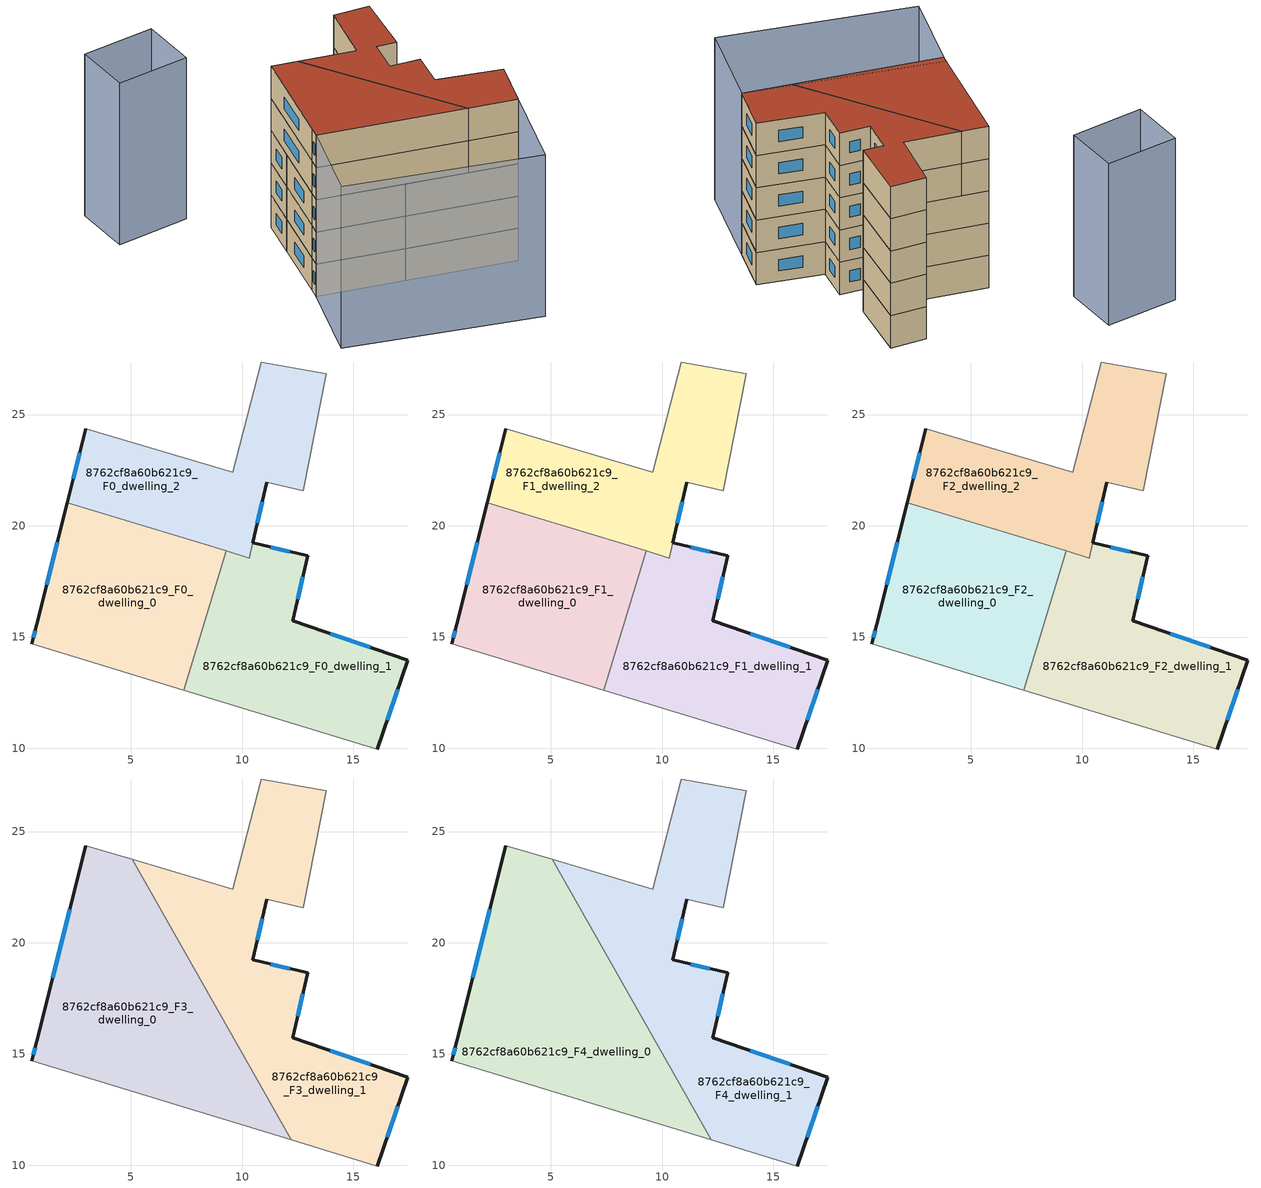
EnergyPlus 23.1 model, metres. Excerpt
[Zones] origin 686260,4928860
8762cf8a60b621c9_F0_dwelling_0
 floor ground (EU_floor_Construction): 9.29,18.87 7.38,12.61 0.55,14.69 0.77,15.58 2.14,21.04 z0
 wall outside (EU_wall_Construction): 2.14,21.04 0.77,15.58 0.55,14.69 z0:3
 wall to 8762cf8a60b621c9_F0_dwelling_1 (EU_wall_Construction): 7.38,12.61 9.29,18.87 z0:3
 wall adiabatic (EU_wall_Construction): 0.55,14.69 7.38,12.61 z0:3
 wall to 8762cf8a60b621c9_F0_dwelling_2 (EU_wall_Construction): 9.29,18.87 2.14,21.04 z0:3
 window (EU_Window_Construction): 0.7,15.29 0.62,14.98 / 1.7,19.26 1.22,17.35 z0.98:2.02
8762cf8a60b621c9_F0_dwelling_1
 floor ground (EU_floor_Construction): 12.95,18.66 12.28,15.74 17.45,13.96 16.07,9.97 7.38,12.61 9.29,18.87 10.33,18.55 10.49,19.23 z0
 wall outside (EU_wall_Construction): 16.07,9.97 17.45,13.96 12.28,15.74 12.95,18.66 10.49,19.23 z0:3
 wall adiabatic (EU_wall_Construction): 7.38,12.61 16.07,9.97 z0:3
 wall to 8762cf8a60b621c9_F0_dwelling_2 (EU_wall_Construction): 10.49,19.23 10.33,18.55 9.29,18.87 z0:3
 window (EU_Window_Construction): 16.52,11.26 17,12.66 / 12.15,18.84 11.29,19.04 / 12.5,16.69 12.73,17.71 / 15.77,14.54 13.96,15.16 z0.98:2.02
8762cf8a60b621c9_F0_dwelling_2
 floor ground (EU_floor_Construction): 13.79,26.84 12.74,21.58 11.12,21.96 10.33,18.55 2.14,21.04 2.98,24.36 9.59,22.41 10.86,27.36 z0
 wall outside (EU_wall_Construction): 2.98,24.36 2.14,21.04 / 10.49,19.23 11.12,21.96 z0:3
 wall adiabatic (EU_wall_Construction): 11.12,21.96 12.74,21.58 13.79,26.84 10.86,27.36 9.59,22.41 2.98,24.36 z0:3
 window (EU_Window_Construction): 2.71,23.28 2.42,22.12 / 10.69,20.12 10.91,21.07 z0.98:2.02
8762cf8a60b621c9_F1_dwelling_0
 floor to 8762cf8a60b621c9_F0_dwelling_0 (EU_floor_Construction): 9.29,18.87 7.38,12.61 0.55,14.69 0.77,15.58 2.14,21.04 z3
 wall outside (EU_wall_Construction): 2.14,21.04 0.77,15.58 0.55,14.69 z3:6
 wall to 8762cf8a60b621c9_F1_dwelling_1 (EU_wall_Construction): 7.38,12.61 9.29,18.87 z3:6
 wall adiabatic (EU_wall_Construction): 0.55,14.69 7.38,12.61 z3:6
 wall to 8762cf8a60b621c9_F1_dwelling_2 (EU_wall_Construction): 9.29,18.87 2.14,21.04 z3:6
 window (EU_Window_Construction): 0.7,15.29 0.62,14.98 / 1.7,19.26 1.22,17.35 z3.98:5.02
8762cf8a60b621c9_F1_dwelling_1
 floor to 8762cf8a60b621c9_F0_dwelling_1 (EU_floor_Construction): 12.95,18.66 12.28,15.74 17.45,13.96 16.07,9.97 7.38,12.61 9.29,18.87 10.33,18.55 10.49,19.23 z3
 wall outside (EU_wall_Construction): 16.07,9.97 17.45,13.96 12.28,15.74 12.95,18.66 10.49,19.23 z3:6
 wall adiabatic (EU_wall_Construction): 7.38,12.61 16.07,9.97 z3:6
 wall to 8762cf8a60b621c9_F1_dwelling_2 (EU_wall_Construction): 10.49,19.23 10.33,18.55 9.29,18.87 z3:6
 window (EU_Window_Construction): 16.52,11.26 17,12.66 / 12.15,18.84 11.29,19.04 / 12.5,16.69 12.73,17.71 / 15.77,14.54 13.96,15.16 z3.98:5.02
8762cf8a60b621c9_F1_dwelling_2
 floor to 8762cf8a60b621c9_F0_dwelling_2 (EU_floor_Construction): 13.79,26.84 12.74,21.58 11.12,21.96 10.33,18.55 2.14,21.04 2.98,24.36 9.59,22.41 10.86,27.36 z3
 wall outside (EU_wall_Construction): 2.98,24.36 2.14,21.04 / 10.49,19.23 11.12,21.96 z3:6
 wall adiabatic (EU_wall_Construction): 11.12,21.96 12.74,21.58 13.79,26.84 10.86,27.36 9.59,22.41 2.98,24.36 z3:6
 window (EU_Window_Construction): 2.71,23.28 2.42,22.12 / 10.69,20.12 10.91,21.07 z3.98:5.02
8762cf8a60b621c9_F2_dwelling_0
 floor to 8762cf8a60b621c9_F1_dwelling_0 (EU_floor_Construction): 9.29,18.87 7.38,12.61 0.55,14.69 0.77,15.58 2.14,21.04 z6
 wall outside (EU_wall_Construction): 2.14,21.04 0.77,15.58 0.55,14.69 z6:9
 wall to 8762cf8a60b621c9_F2_dwelling_1 (EU_wall_Construction): 7.38,12.61 9.29,18.87 z6:9
 wall adiabatic (EU_wall_Construction): 0.55,14.69 7.38,12.61 z6:9
 wall to 8762cf8a60b621c9_F2_dwelling_2 (EU_wall_Construction): 9.29,18.87 2.14,21.04 z6:9
 window (EU_Window_Construction): 0.7,15.29 0.62,14.98 / 1.7,19.26 1.22,17.35 z6.98:8.02
8762cf8a60b621c9_F2_dwelling_1
 floor to 8762cf8a60b621c9_F1_dwelling_1 (EU_floor_Construction): 12.95,18.66 12.28,15.74 17.45,13.96 16.07,9.97 7.38,12.61 9.29,18.87 10.33,18.55 10.49,19.23 z6
 wall outside (EU_wall_Construction): 16.07,9.97 17.45,13.96 12.28,15.74 12.95,18.66 10.49,19.23 z6:9
 wall adiabatic (EU_wall_Construction): 7.38,12.61 16.07,9.97 z6:9
 wall to 8762cf8a60b621c9_F2_dwelling_2 (EU_wall_Construction): 10.49,19.23 10.33,18.55 9.29,18.87 z6:9
 window (EU_Window_Construction): 16.52,11.26 17,12.66 / 12.15,18.84 11.29,19.04 / 12.5,16.69 12.73,17.71 / 15.77,14.54 13.96,15.16 z6.98:8.02
8762cf8a60b621c9_F2_dwelling_2
 floor to 8762cf8a60b621c9_F1_dwelling_2 (EU_floor_Construction): 13.79,26.84 12.74,21.58 11.12,21.96 10.33,18.55 2.14,21.04 2.98,24.36 9.59,22.41 10.86,27.36 z6
 wall outside (EU_wall_Construction): 2.98,24.36 2.14,21.04 / 10.49,19.23 11.12,21.96 z6:9
 wall adiabatic (EU_wall_Construction): 11.12,21.96 12.74,21.58 13.79,26.84 10.86,27.36 9.59,22.41 2.98,24.36 z6:9
 window (EU_Window_Construction): 2.71,23.28 2.42,22.12 / 10.69,20.12 10.91,21.07 z6.98:8.02
8762cf8a60b621c9_F3_dwelling_0
 floor to 8762cf8a60b621c9_F2_dwelling_0 (EU_floor_Construction): 7.53,19.4 8.78,17.2 7.38,12.61 0.55,14.69 0.77,15.58 2.14,21.04 z9
 floor to 8762cf8a60b621c9_F2_dwelling_1 (EU_floor_Construction): 8.78,17.2 12.22,11.14 7.38,12.61 z9
 floor to 8762cf8a60b621c9_F2_dwelling_2 (EU_floor_Construction): 5.06,23.74 7.53,19.4 2.14,21.04 2.98,24.36 z9
 wall outside (EU_wall_Construction): 2.98,24.36 0.77,15.58 0.55,14.69 z9:12
 wall adiabatic (EU_wall_Construction): 5.06,23.74 2.98,24.36 / 0.55,14.69 12.22,11.14 z9:12
 wall to 8762cf8a60b621c9_F3_dwelling_1 (EU_wall_Construction): 12.22,11.14 5.06,23.74 z9:12
 window (EU_Window_Construction): 0.7,15.29 0.62,14.98 / 2.26,21.5 1.49,18.43 z9.98:11.02
8762cf8a60b621c9_F3_dwelling_1
 floor to 8762cf8a60b621c9_F2_dwelling_1 (EU_floor_Construction): 12.95,18.66 12.28,15.74 17.45,13.96 16.07,9.97 12.22,11.14 8.78,17.2 9.29,18.87 10.33,18.55 10.49,19.23 z9
 floor to 8762cf8a60b621c9_F2_dwelling_2 (EU_floor_Construction): 13.79,26.84 12.74,21.58 11.12,21.96 10.33,18.55 7.53,19.4 5.06,23.74 9.59,22.41 10.86,27.36 z9
 floor to 8762cf8a60b621c9_F2_dwelling_0 (EU_floor_Construction): 9.29,18.87 8.78,17.2 7.53,19.4 z9
 wall outside (EU_wall_Construction): 16.07,9.97 17.45,13.96 12.28,15.74 12.95,18.66 10.49,19.23 11.12,21.96 z9:12
 wall adiabatic (EU_wall_Construction): 11.12,21.96 12.74,21.58 13.79,26.84 10.86,27.36 9.59,22.41 5.06,23.74 / 12.22,11.14 16.07,9.97 z9:12
 window (EU_Window_Construction): 10.69,20.11 10.91,21.07 / 12.15,18.84 11.29,19.04 / 12.5,16.69 12.73,17.71 / 15.77,14.54 13.96,15.16 / 16.52,11.26 17,12.66 z9.98:11.02
8762cf8a60b621c9_F4_dwelling_0
 floor to 8762cf8a60b621c9_F3_dwelling_0 (EU_floor_Construction): 5.06,23.74 12.22,11.14 0.55,14.69 0.77,15.58 2.98,24.36 z12
 wall outside (EU_wall_Construction): 2.98,24.36 0.77,15.58 0.55,14.69 z12:15
 wall adiabatic (EU_wall_Construction): 5.06,23.74 2.98,24.36 / 0.55,14.69 12.22,11.14 z12:15
 wall to 8762cf8a60b621c9_F4_dwelling_1 (EU_wall_Construction): 12.22,11.14 5.06,23.74 z12:15
 window (EU_Window_Construction): 0.7,15.29 0.62,14.98 / 2.26,21.5 1.49,18.43 z12.98:14.02
 roof outside (EU_roof_Construction): 12.22,11.14 5.06,23.74 2.98,24.36 0.77,15.58 0.55,14.69 z15
8762cf8a60b621c9_F4_dwelling_1
 floor to 8762cf8a60b621c9_F3_dwelling_1 (EU_floor_Construction): 13.79,26.84 12.74,21.58 11.12,21.96 10.49,19.23 12.95,18.66 12.28,15.74 17.45,13.96 16.07,9.97 12.22,11.14 5.06,23.74 9.59,22.41 10.86,27.36 z12
 wall outside (EU_wall_Construction): 16.07,9.97 17.45,13.96 12.28,15.74 12.95,18.66 10.49,19.23 11.12,21.96 z12:15
 wall adiabatic (EU_wall_Construction): 11.12,21.96 12.74,21.58 13.79,26.84 10.86,27.36 9.59,22.41 5.06,23.74 / 12.22,11.14 16.07,9.97 z12:15
 window (EU_Window_Construction): 10.69,20.11 10.91,21.07 / 12.15,18.84 11.29,19.04 / 12.5,16.69 12.73,17.71 / 15.77,14.54 13.96,15.16 / 16.52,11.26 17,12.66 z12.98:14.02
 roof outside (EU_roof_Construction): 16.07,9.97 17.45,13.96 12.28,15.74 12.95,18.66 10.49,19.23 11.12,21.96 12.74,21.58 13.79,26.84 10.86,27.36 9.59,22.41 5.06,23.74 12.22,11.14 z15
shading: 16.07,9.97 13.54,2.61 / 13.54,2.61 -1.79,7.88 / -1.79,7.88 0.74,15.24 / 0.74,15.24 16.07,9.97 / -1.73,29.01 -7.9,29.03 / -7.9,29.03 -7.89,33.76 / -7.89,33.76 -1.72,33.75 / -1.72,33.75 -1.73,29.01 z0:15
[Building]
EU S2 Campaign: North Axis=0; Terrain=City; Solar Distribution=FullExterior
[Site:Location]
Bologna: Latitude=44.5; Longitude=11.25; Time Zone=1; Elevation=37
[SizingPeriod:WeatherFileDays]
AnnualSizingPeriod: Begin Month=1; Begin Day of Month=1; End Month=12; End Day of Month=31; Day of Week for Start Day=Monday; Use Weather File Daylight Saving Period=No; Use Weather File Rain and Snow Indicators=No
[MATERIAL]
EU_InternalMass_Material: Roughness=MediumRough; Thickness=0.1; Conductivity=1; Density=1800; Specific Heat=900; Thermal Absorptance=0.9; Solar Absorptance=0.7; Visible Absorptance=0.7
[MATERIAL:NOMASS] Roughness=MediumRough; Thermal Absorptance=0.9; Solar Absorptance=0.7; Visible Absorptance=0.7
Name | Thermal Resistance
EU_wall_NoMass | 0.905828
EU_roof_NoMass | 0.37593
EU_floor_NoMass | 0.67114
[WINDOWMATERIAL:SIMPLEGLAZINGSYSTEM]
EU_Window_SimpleGlazing: UFactor=4.52486; Solar Heat Gain Coefficient=0.85; Visible Transmittance=0.85
[CONSTRUCTION]
EU_wall_Construction: EU_wall_NoMass
EU_roof_Construction: EU_roof_NoMass
EU_floor_Construction: EU_floor_NoMass
EU_Window_Construction: EU_Window_SimpleGlazing
EU_InternalMass_Construction: EU_InternalMass_Material
[ZONE] Type=1; Multiplier=1; Ceiling Height=autocalculate; Floor Area=autocalculate; Part of Total Floor Area=Yes
Name | Volume
8762cf8a60b621c9_F0_dwelling_0; 8762cf8a60b621c9_F1_dwelling_0; 8762cf8a60b621c9_F2_dwelling_0 | 143.382
8762cf8a60b621c9_F3_dwelling_0; 8762cf8a60b621c9_F4_dwelling_0 | 215.075
8762cf8a60b621c9_F0_dwelling_1; 8762cf8a60b621c9_F1_dwelling_1; 8762cf8a60b621c9_F2_dwelling_1 | 149.294
8762cf8a60b621c9_F3_dwelling_1; 8762cf8a60b621c9_F4_dwelling_1 | 215.076
8762cf8a60b621c9_F0_dwelling_2 | 137.465
8762cf8a60b621c9_F1_dwelling_2; 8762cf8a60b621c9_F2_dwelling_2 | 137.444
[INTERNALMASS] Construction=EU_InternalMass_Construction
Name | Zone or ZoneList | Surface Area
8762cf8a60b621c9_F0_dwelling_0_EU_InternalMass | 8762cf8a60b621c9_F0_dwelling_0 | 47.7954
8762cf8a60b621c9_F0_dwelling_1_EU_InternalMass | 8762cf8a60b621c9_F0_dwelling_1 | 49.764
8762cf8a60b621c9_F0_dwelling_2_EU_InternalMass | 8762cf8a60b621c9_F0_dwelling_2 | 45.8233
8762cf8a60b621c9_F1_dwelling_0_EU_InternalMass | 8762cf8a60b621c9_F1_dwelling_0 | 47.7954
8762cf8a60b621c9_F1_dwelling_1_EU_InternalMass | 8762cf8a60b621c9_F1_dwelling_1 | 49.764
8762cf8a60b621c9_F1_dwelling_2_EU_InternalMass | 8762cf8a60b621c9_F1_dwelling_2 | 45.8233
8762cf8a60b621c9_F2_dwelling_0_EU_InternalMass | 8762cf8a60b621c9_F2_dwelling_0 | 47.7954
8762cf8a60b621c9_F2_dwelling_1_EU_InternalMass | 8762cf8a60b621c9_F2_dwelling_1 | 49.764
8762cf8a60b621c9_F2_dwelling_2_EU_InternalMass | 8762cf8a60b621c9_F2_dwelling_2 | 45.8233
8762cf8a60b621c9_F3_dwelling_0_EU_InternalMass | 8762cf8a60b621c9_F3_dwelling_0 | 71.6917
8762cf8a60b621c9_F3_dwelling_1_EU_InternalMass | 8762cf8a60b621c9_F3_dwelling_1 | 71.6921
8762cf8a60b621c9_F4_dwelling_0_EU_InternalMass | 8762cf8a60b621c9_F4_dwelling_0 | 71.6917
8762cf8a60b621c9_F4_dwelling_1_EU_InternalMass | 8762cf8a60b621c9_F4_dwelling_1 | 71.6921
[OTHEREQUIPMENT] Fuel Type=Electricity; Design Level Calculation Method=Watts/Area; Power per Zone Floor Area=1; Fraction Latent=0; Fraction Radiant=0; Fraction Lost=0; Carbon Dioxide Generation Rate=0; EndUse Subcategory=EU_Step8_InternalGains
Name | Zone or ZoneList or Space or SpaceList | Schedule
EU_Step8_InternalGain_8762cf8a60b621c9_F0_dwelling_0_f000 | 8762cf8a60b621c9_F0_dwelling_0 | EU_Step8_GainSchedule_8762cf8a60b621c9_F0_dwelling_0_f000
EU_Step8_InternalGain_8762cf8a60b621c9_F0_dwelling_1_f000 | 8762cf8a60b621c9_F0_dwelling_1 | EU_Step8_GainSchedule_8762cf8a60b621c9_F0_dwelling_1_f000
EU_Step8_InternalGain_8762cf8a60b621c9_F0_dwelling_2_f000 | 8762cf8a60b621c9_F0_dwelling_2 | EU_Step8_GainSchedule_8762cf8a60b621c9_F0_dwelling_2_f000
EU_Step8_InternalGain_8762cf8a60b621c9_F1_dwelling_0_f000 | 8762cf8a60b621c9_F1_dwelling_0 | EU_Step8_GainSchedule_8762cf8a60b621c9_F1_dwelling_0_f000
EU_Step8_InternalGain_8762cf8a60b621c9_F1_dwelling_1_f000 | 8762cf8a60b621c9_F1_dwelling_1 | EU_Step8_GainSchedule_8762cf8a60b621c9_F1_dwelling_1_f000
EU_Step8_InternalGain_8762cf8a60b621c9_F1_dwelling_2_f000 | 8762cf8a60b621c9_F1_dwelling_2 | EU_Step8_GainSchedule_8762cf8a60b621c9_F1_dwelling_2_f000
EU_Step8_InternalGain_8762cf8a60b621c9_F2_dwelling_0_f000 | 8762cf8a60b621c9_F2_dwelling_0 | EU_Step8_GainSchedule_8762cf8a60b621c9_F2_dwelling_0_f000
EU_Step8_InternalGain_8762cf8a60b621c9_F2_dwelling_1_f000 | 8762cf8a60b621c9_F2_dwelling_1 | EU_Step8_GainSchedule_8762cf8a60b621c9_F2_dwelling_1_f000
EU_Step8_InternalGain_8762cf8a60b621c9_F2_dwelling_2_f000 | 8762cf8a60b621c9_F2_dwelling_2 | EU_Step8_GainSchedule_8762cf8a60b621c9_F2_dwelling_2_f000
EU_Step8_InternalGain_8762cf8a60b621c9_F3_dwelling_0_f000 | 8762cf8a60b621c9_F3_dwelling_0 | EU_Step8_GainSchedule_8762cf8a60b621c9_F3_dwelling_0_f000
EU_Step8_InternalGain_8762cf8a60b621c9_F3_dwelling_1_f000 | 8762cf8a60b621c9_F3_dwelling_1 | EU_Step8_GainSchedule_8762cf8a60b621c9_F3_dwelling_1_f000
EU_Step8_InternalGain_8762cf8a60b621c9_F4_dwelling_0_f000 | 8762cf8a60b621c9_F4_dwelling_0 | EU_Step8_GainSchedule_8762cf8a60b621c9_F4_dwelling_0_f000
EU_Step8_InternalGain_8762cf8a60b621c9_F4_dwelling_1_f000 | 8762cf8a60b621c9_F4_dwelling_1 | EU_Step8_GainSchedule_8762cf8a60b621c9_F4_dwelling_1_f000
[ZONEVENTILATION:DESIGNFLOWRATE] Schedule=EU_AlwaysOn; Design Flow Rate Calculation Method=AirChanges/Hour; Air Changes per Hour=0.73129; Ventilation Type=Natural; Fan Pressure Rise=0; Fan Total Efficiency=1; Constant Term Coefficient=1; Temperature Term Coefficient=0; Velocity Term Coefficient=0; Velocity Squared Term Coefficient=0; Minimum Indoor Temperature=-100; Maximum Indoor Temperature=100; Delta Temperature=-100; Minimum Outdoor Temperature=-100; Maximum Outdoor Temperature=100; Maximum Wind Speed=40
Name | Zone or ZoneList or Space or SpaceList
EU_ConstantAir_8762cf8a60b621c9_F0_dwelling_0 | 8762cf8a60b621c9_F0_dwelling_0
EU_ConstantAir_8762cf8a60b621c9_F0_dwelling_1 | 8762cf8a60b621c9_F0_dwelling_1
EU_ConstantAir_8762cf8a60b621c9_F0_dwelling_2 | 8762cf8a60b621c9_F0_dwelling_2
EU_ConstantAir_8762cf8a60b621c9_F1_dwelling_0 | 8762cf8a60b621c9_F1_dwelling_0
EU_ConstantAir_8762cf8a60b621c9_F1_dwelling_1 | 8762cf8a60b621c9_F1_dwelling_1
EU_ConstantAir_8762cf8a60b621c9_F1_dwelling_2 | 8762cf8a60b621c9_F1_dwelling_2
EU_ConstantAir_8762cf8a60b621c9_F2_dwelling_0 | 8762cf8a60b621c9_F2_dwelling_0
EU_ConstantAir_8762cf8a60b621c9_F2_dwelling_1 | 8762cf8a60b621c9_F2_dwelling_1
EU_ConstantAir_8762cf8a60b621c9_F2_dwelling_2 | 8762cf8a60b621c9_F2_dwelling_2
EU_ConstantAir_8762cf8a60b621c9_F3_dwelling_0 | 8762cf8a60b621c9_F3_dwelling_0
EU_ConstantAir_8762cf8a60b621c9_F3_dwelling_1 | 8762cf8a60b621c9_F3_dwelling_1
EU_ConstantAir_8762cf8a60b621c9_F4_dwelling_0 | 8762cf8a60b621c9_F4_dwelling_0
EU_ConstantAir_8762cf8a60b621c9_F4_dwelling_1 | 8762cf8a60b621c9_F4_dwelling_1
[HVACTEMPLATE:THERMOSTAT] Constant Heating Setpoint=20; Constant Cooling Setpoint=50
EU_HeatOnly_8762cf8a60b621c9_F0_dwelling_0; EU_HeatOnly_8762cf8a60b621c9_F0_dwelling_1; EU_HeatOnly_8762cf8a60b621c9_F0_dwelling_2; EU_HeatOnly_8762cf8a60b621c9_F1_dwelling_0; EU_HeatOnly_8762cf8a60b621c9_F1_dwelling_1; EU_HeatOnly_8762cf8a60b621c9_F1_dwelling_2; EU_HeatOnly_8762cf8a60b621c9_F2_dwelling_0; EU_HeatOnly_8762cf8a60b621c9_F2_dwelling_1; EU_HeatOnly_8762cf8a60b621c9_F2_dwelling_2; EU_HeatOnly_8762cf8a60b621c9_F3_dwelling_0; EU_HeatOnly_8762cf8a60b621c9_F3_dwelling_1; EU_HeatOnly_8762cf8a60b621c9_F4_dwelling_0; EU_HeatOnly_8762cf8a60b621c9_F4_dwelling_1
[HVACTEMPLATE:ZONE:IDEALLOADSAIRSYSTEM] System Availability Schedule=EU_AlwaysOn; Maximum Heating Supply Air Temperature=50; Minimum Cooling Supply Air Temperature=13; Maximum Heating Supply Air Humidity Ratio=0.0156; Minimum Cooling Supply Air Humidity Ratio=0.0077; Heating Limit=NoLimit; Cooling Limit=NoLimit; Heating Availability Schedule=EU_AlwaysOn; Cooling Availability Schedule=EU_CoolingOff; Dehumidification Control Type=ConstantSensibleHeatRatio; Cooling Sensible Heat Ratio=0.7; Dehumidification Setpoint=60; Humidification Control Type=None; Humidification Setpoint=30; Outdoor Air Method=None; Outdoor Air Flow Rate per Person=0.00944; Outdoor Air Flow Rate per Zone Floor Area=0; Outdoor Air Flow Rate per Zone=0; Demand Controlled Ventilation Type=None; Outdoor Air Economizer Type=NoEconomizer; Heat Recovery Type=None; Sensible Heat Recovery Effectiveness=0.7; Latent Heat Recovery Effectiveness=0.65
Name | Template Thermostat
8762cf8a60b621c9_F0_dwelling_0 | EU_HeatOnly_8762cf8a60b621c9_F0_dwelling_0
8762cf8a60b621c9_F0_dwelling_1 | EU_HeatOnly_8762cf8a60b621c9_F0_dwelling_1
8762cf8a60b621c9_F0_dwelling_2 | EU_HeatOnly_8762cf8a60b621c9_F0_dwelling_2
8762cf8a60b621c9_F1_dwelling_0 | EU_HeatOnly_8762cf8a60b621c9_F1_dwelling_0
8762cf8a60b621c9_F1_dwelling_1 | EU_HeatOnly_8762cf8a60b621c9_F1_dwelling_1
8762cf8a60b621c9_F1_dwelling_2 | EU_HeatOnly_8762cf8a60b621c9_F1_dwelling_2
8762cf8a60b621c9_F2_dwelling_0 | EU_HeatOnly_8762cf8a60b621c9_F2_dwelling_0
8762cf8a60b621c9_F2_dwelling_1 | EU_HeatOnly_8762cf8a60b621c9_F2_dwelling_1
8762cf8a60b621c9_F2_dwelling_2 | EU_HeatOnly_8762cf8a60b621c9_F2_dwelling_2
8762cf8a60b621c9_F3_dwelling_0 | EU_HeatOnly_8762cf8a60b621c9_F3_dwelling_0
8762cf8a60b621c9_F3_dwelling_1 | EU_HeatOnly_8762cf8a60b621c9_F3_dwelling_1
8762cf8a60b621c9_F4_dwelling_0 | EU_HeatOnly_8762cf8a60b621c9_F4_dwelling_0
8762cf8a60b621c9_F4_dwelling_1 | EU_HeatOnly_8762cf8a60b621c9_F4_dwelling_1
[SIZING:ZONE] Zone Cooling Design Supply Air Temperature Input Method=SupplyAirTemperature; Zone Cooling Design Supply Air Temperature=13; Zone Heating Design Supply Air Temperature Input Method=SupplyAirTemperature; Zone Heating Design Supply Air Temperature=50; Zone Cooling Design Supply Air Humidity Ratio=0.008; Zone Heating Design Supply Air Humidity Ratio=0.008; Cooling Design Air Flow Method=DesignDay; Cooling Design Air Flow Rate=0; Cooling Minimum Air Flow per Zone Floor Area=0.000762; Cooling Minimum Air Flow=0; Cooling Minimum Air Flow Fraction=0.2; Heating Design Air Flow Method=DesignDay; Heating Design Air Flow Rate=0; Heating Maximum Air Flow per Zone Floor Area=0.002032; Heating Maximum Air Flow=0.141576; Heating Maximum Air Flow Fraction=0.3; Account for Dedicated Outdoor Air System=No; Dedicated Outdoor Air System Control Strategy=NeutralSupplyAir; Dedicated Outdoor Air Low Setpoint Temperature for Design=autosize; Dedicated Outdoor Air High Setpoint Temperature for Design=autosize; Zone Load Sizing Method=Sensible Load Only No Latent Load; Zone Latent Cooling Design Supply Air Humidity Ratio Input Method=HumidityRatioDifference; Zone Cooling Design Supply Air Humidity Ratio Difference=0.005; Zone Latent Heating Design Supply Air Humidity Ratio Input Method=HumidityRatioDifference; Zone Humidification Design Supply Air Humidity Ratio Difference=0.005
8762cf8a60b621c9_F0_dwelling_0; 8762cf8a60b621c9_F0_dwelling_1; 8762cf8a60b621c9_F0_dwelling_2; 8762cf8a60b621c9_F1_dwelling_0; 8762cf8a60b621c9_F1_dwelling_1; 8762cf8a60b621c9_F1_dwelling_2; 8762cf8a60b621c9_F2_dwelling_0; 8762cf8a60b621c9_F2_dwelling_1; 8762cf8a60b621c9_F2_dwelling_2; 8762cf8a60b621c9_F3_dwelling_0; 8762cf8a60b621c9_F3_dwelling_1; 8762cf8a60b621c9_F4_dwelling_0; 8762cf8a60b621c9_F4_dwelling_1
[SCHEDULE:CONSTANT]
Name | Hourly Value
EU_AlwaysOn | 1
EU_CoolingOff | 0
[SCHEDULE:FILE] Column Number=1; Rows to Skip at Top=0; Number of Hours of Data=8760; Column Separator=Comma; Interpolate to Timestep=No; Minutes per Item=60; Adjust Schedule for Daylight Savings=Yes
Name | File
EU_Step8_GainSchedule_8762cf8a60b621c9_F0_dwelling_0_f000 | ../../schedules/8762cf8a60b621c9/8762cf8a60b621c9_F0_dwelling_0_f000_gain.csv
EU_Step8_GainSchedule_8762cf8a60b621c9_F0_dwelling_1_f000 | ../../schedules/8762cf8a60b621c9/8762cf8a60b621c9_F0_dwelling_1_f000_gain.csv
EU_Step8_GainSchedule_8762cf8a60b621c9_F0_dwelling_2_f000 | ../../schedules/8762cf8a60b621c9/8762cf8a60b621c9_F0_dwelling_2_f000_gain.csv
EU_Step8_GainSchedule_8762cf8a60b621c9_F1_dwelling_0_f000 | ../../schedules/8762cf8a60b621c9/8762cf8a60b621c9_F1_dwelling_0_f000_gain.csv
EU_Step8_GainSchedule_8762cf8a60b621c9_F1_dwelling_1_f000 | ../../schedules/8762cf8a60b621c9/8762cf8a60b621c9_F1_dwelling_1_f000_gain.csv
EU_Step8_GainSchedule_8762cf8a60b621c9_F1_dwelling_2_f000 | ../../schedules/8762cf8a60b621c9/8762cf8a60b621c9_F1_dwelling_2_f000_gain.csv
EU_Step8_GainSchedule_8762cf8a60b621c9_F2_dwelling_0_f000 | ../../schedules/8762cf8a60b621c9/8762cf8a60b621c9_F2_dwelling_0_f000_gain.csv
EU_Step8_GainSchedule_8762cf8a60b621c9_F2_dwelling_1_f000 | ../../schedules/8762cf8a60b621c9/8762cf8a60b621c9_F2_dwelling_1_f000_gain.csv
EU_Step8_GainSchedule_8762cf8a60b621c9_F2_dwelling_2_f000 | ../../schedules/8762cf8a60b621c9/8762cf8a60b621c9_F2_dwelling_2_f000_gain.csv
EU_Step8_GainSchedule_8762cf8a60b621c9_F3_dwelling_0_f000 | ../../schedules/8762cf8a60b621c9/8762cf8a60b621c9_F3_dwelling_0_f000_gain.csv
EU_Step8_GainSchedule_8762cf8a60b621c9_F3_dwelling_1_f000 | ../../schedules/8762cf8a60b621c9/8762cf8a60b621c9_F3_dwelling_1_f000_gain.csv
EU_Step8_GainSchedule_8762cf8a60b621c9_F4_dwelling_0_f000 | ../../schedules/8762cf8a60b621c9/8762cf8a60b621c9_F4_dwelling_0_f000_gain.csv
EU_Step8_GainSchedule_8762cf8a60b621c9_F4_dwelling_1_f000 | ../../schedules/8762cf8a60b621c9/8762cf8a60b621c9_F4_dwelling_1_f000_gain.csv
